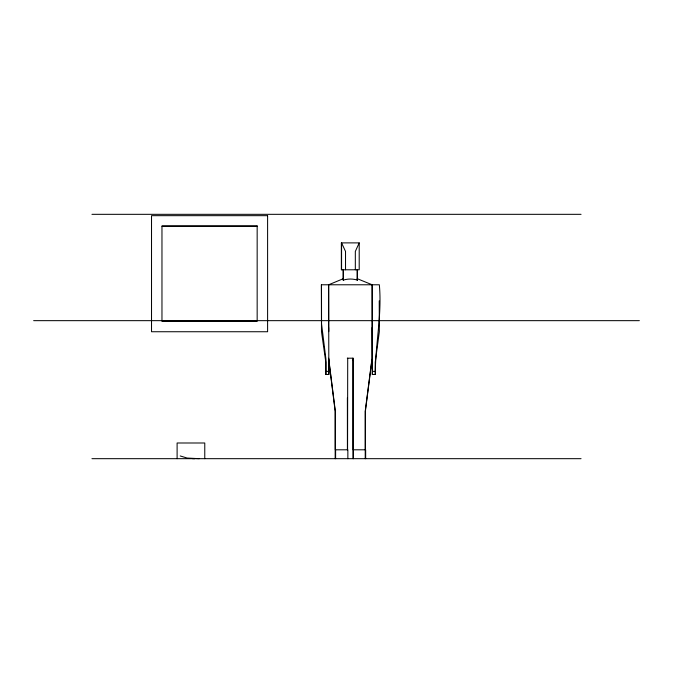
<?xml version="1.0" encoding="UTF-8"?>
<svg xmlns="http://www.w3.org/2000/svg" width="673" height="673" viewBox="0 0 673 673"><rect width="100%" height="100%" fill="white"/><g stroke="black" fill="none" stroke-linecap="round" stroke-linejoin="round"><path stroke-width="1.01" d="M347.705 358.187L347.571 449.8M343.272 278.715L328.651 284.78L328.828 374.499L325.883 374.499L325.934 359.18L321.551 323.814L321.484 284.78M325.883 374.499L325.833 362.293L321.484 331.654L321.358 284.78L379.336 284.78C382.121 314.922 375.24 344.509 375.29 374.499L372.346 374.499L372.169 284.78L357.296 278.715M371.774 360.265L365.22 411.228L365.22 458.675M359.205 242.886L359.205 269.78L341.354 269.78L341.354 242.886L359.205 242.886L355.327 251.433L355.327 269.78M91.949 214.325L581.051 214.325M161.966 226.145L257.162 226.145M33.65 320.659L639.35 320.659M347.302 358.187L353.266 358.187L353.132 449.8L365.658 449.8L365.658 458.675M325.984 371.387L328.929 371.387M372.438 371.387L375.391 371.387M91.949 458.675L581.051 458.675M194.766 458.675L192.495 458.65M199.242 458.675L187.111 458.052L180.204 455.949M353.569 361.25L352.854 358.187L352.972 458.675M328.786 359.231L335.331 411.228L335.331 449.8L347.857 449.8L347.857 458.675M329.181 363.386L335.171 411.228L335.171 458.675M357.355 278.967L357.38 280.086L357.38 269.78M343.331 278.967L343.356 280.086L343.356 269.78M375.29 374.499L375.24 362.293L379.336 331.654L379.236 300.848M372.346 374.499L372.152 327.549M328.761 358.213L328.828 374.499M347.386 397.709L347.411 449.8M328.634 327.549L328.651 331.654L328.651 284.78M372.169 284.78L372.169 358.187L365.38 411.228L365.38 449.8M357.186 269.78L357.186 280.119M353.418 449.8L353.418 458.675M345.527 269.78L345.527 251.433L341.573 242.886L341.573 269.78M343.163 269.78L343.163 280.119M335.608 449.8L335.608 458.675M204.769 458.675L204.769 442.994L177.108 442.994L177.108 458.675M343.356 280.086A23.967 23.967 0 0 1 357.38 280.086M267.602 215.671L151.526 215.671L151.526 331.739L267.602 331.739L267.602 215.671M257.162 226.061L161.966 226.061L161.966 321.349L257.162 321.349L257.162 226.061"/></g></svg>
